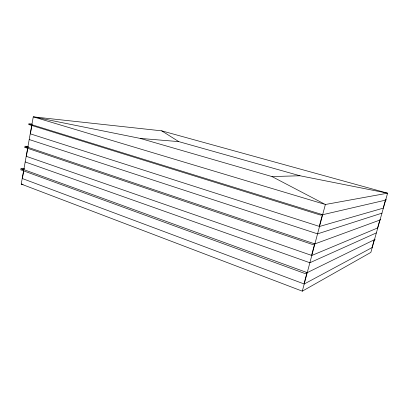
<?xml version="1.0" encoding="UTF-8"?>
<svg xmlns="http://www.w3.org/2000/svg" width="408" height="408" viewBox="0 0 408 408"><rect width="100%" height="100%" fill="white"/><g stroke="black" fill="none" stroke-linecap="round" stroke-linejoin="round"><path stroke-width="0.61" d="M21.216 184.074L33.272 116.841L161.69 130.841L387.6 193.183L370.857 252.399L302.308 291.159L21.216 184.074L23.093 184.385M23.73 170.865L22.353 178.546L303.975 283.917L307 272.549L23.939 169.682L20.4 169.687L305 273.528L307 272.549M27.846 147.92L26.336 156.341L311.564 255.393L314.639 243.836L24.715 146.232L28.519 146.411M322.407 214.639L320.52 215.077L28.468 124.445L31.997 124.772L322.407 214.639L319.28 226.389L30.365 133.855L32.008 124.736L28.728 123.721L31.885 124.017M302.308 291.159L325.37 204.495L387.6 193.183L299.951 175.766L178.73 141.607L140.23 138.419L33.272 116.841L325.37 204.495L271.963 176.562L140.23 138.419M372.076 247.421L374.284 239.608L375.197 239.165M377.609 227.853L379.843 219.953L380.725 219.626M383.367 207.488L385.463 200.068L386.315 199.874L385.086 199.527M304.297 283.963L372.208 247.498M307.326 272.59L374.422 239.68M376.375 232.881L309.871 262.747L25.184 161.94M311.885 255.439L377.747 227.919M314.639 243.836L312.696 244.545L24.409 147.206L27.943 147.364M314.966 243.882L379.981 220.014M381.954 213.144L317.557 233.861L29.203 139.531M319.607 226.445L383.341 208.121M322.733 214.695L385.606 200.124M271.963 176.562L299.951 175.766M24.567 168.473L20.747 168.463L23.955 169.631M161.69 130.841L178.73 141.607"/></g></svg>
